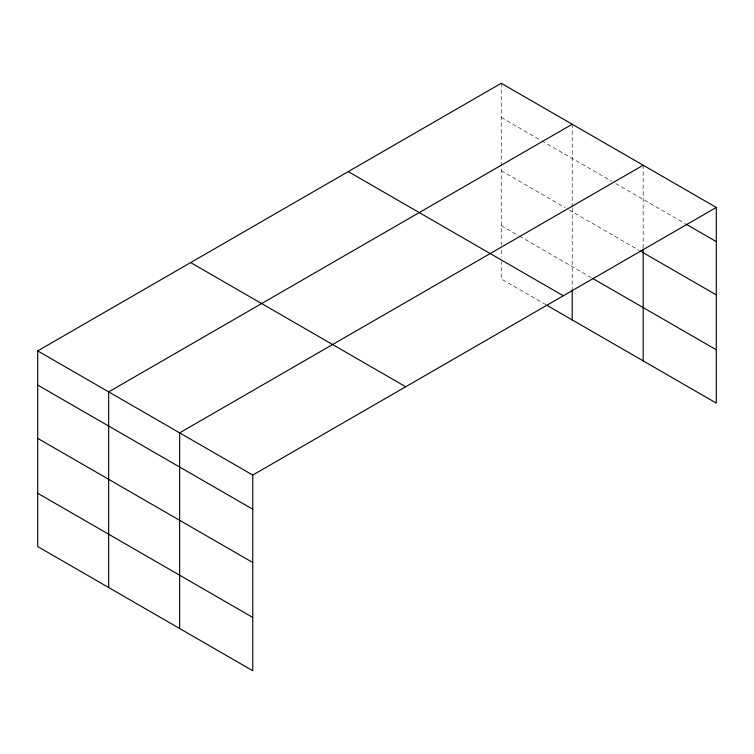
<?xml version="1.0" encoding="UTF-8"?>
<svg xmlns="http://www.w3.org/2000/svg" width="754" height="754" viewBox="0 0 754 754"><rect width="100%" height="100%" fill="white"/><g stroke="black" fill="none" stroke-linecap="round" stroke-linejoin="round"><path stroke-width="0.57" stroke-dasharray="3.77 2.83" d="M501.24 245.333L501.24 167.265M501.24 166.106L501.24 83.279M572.211 208.236L572.211 288.631M572.211 207.077L572.211 124.259M643.181 248.057L643.181 165.23M501.24 117.454L540.778 140.282M541.796 140.866L611.748 181.252M615.801 183.599L684.821 223.438M501.24 170.743L565.114 207.614M569.166 209.961L639.119 250.347M501.24 225.644L518.469 235.597M519.487 236.181L591.475 277.736M545.849 304.682L501.24 278.933L501.24 261.553M501.24 249.97L501.24 256.916"/><path stroke-width="1.13" d="M716.3 207.444L501.24 83.279L37.7 350.902L37.7 546.556L252.76 670.721L252.76 475.067L716.3 207.444L716.3 403.098L546.857 305.276M643.181 249.216L643.181 360.883M572.211 124.259L108.67 391.882L108.67 587.526M643.181 165.23L179.641 432.853L179.641 628.497M685.829 224.023L716.3 241.619M640.137 250.931L716.3 294.908M592.484 278.32L716.3 349.809M348.273 171.601L563.332 295.766M190.668 262.59L405.727 386.755M37.7 350.902L252.76 475.067M37.7 385.068L252.76 509.233M37.7 438.357L252.76 562.522M37.7 493.267L252.76 617.432M572.211 289.79L572.211 319.903"/></g></svg>
